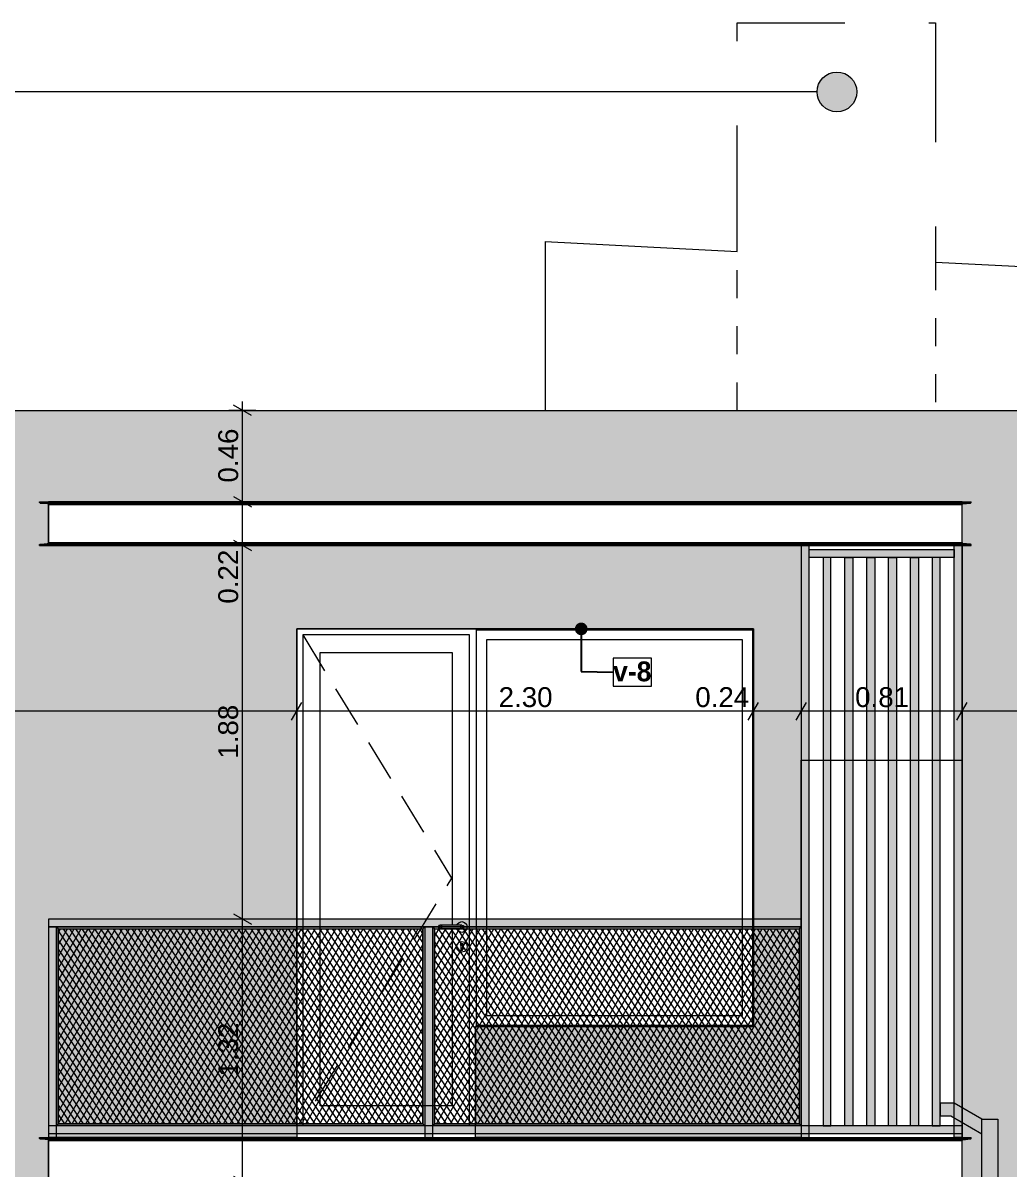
# Model space of a CAD drawing. Header units: millimetres. Extents: x 475206255 to 476720147, y 4620882299 to 4621447368.
# Drawn here: x 475431312 to 475436279, y 4621093089 to 4621098857 of the extents above; entities that cross this region are included whole.
import ezdxf

# ---------------------------------------------------------------- set-up
doc = ezdxf.new("R2010")
doc.units = ezdxf.units.MM
doc.header["$MEASUREMENT"] = 0
doc.set_wipeout_variables(frame=1)
for name, pattern in [('Hidden Line', [317.5, 211.666667, -105.833333]), ('Long Dashed', [1058.333302, 634.99999, -423.333311]), ('Small Dashed', [282.222222, 141.111111, -141.111111])]:
    doc.linetypes.add(name, pattern=pattern)
for name, color, linetype, lineweight in [('0_Pen_No__250_Pen_No__255', 255, 'Continuous', 0), ('0_Pen_No__250_Pen_No__7', 7, 'Continuous', 0), ('0_Pen_No__7_Pen_No__7', 7, 'Continuous', 0), ('2D Drafting - General_Pen_No__7_Pen_No__7', 7, 'Continuous', 0), ('Dimensioning - General_Pen_No__142', 142, 'Continuous', 0), ('New_2D Drafting - General_Pen_No__1_Pen_No__253', 252, 'Continuous', 0), ('New_2D Drafting - General_Pen_No__1_Pen_No__4', 7, 'Continuous', 0), ('New_2D Drafting - General_Pen_No__30_Pen_No__9_Pen_No__9_Pen_No__255', 255, 'Continuous', 0), ('New_2D Drafting - General_Pen_No__30_Pen_No__9_Pen_No__9_Pen_No__7', 7, 'Continuous', 0), ('New_2D Drafting - General_Pen_No__4', 7, 'Continuous', 0), ('New_2D Drafting - General_Pen_No__7', 7, 'Continuous', 0), ('New_Annotation - Label_Pen_No__1', 1, 'Continuous', 0), ('New_Structural - Bearing_Pen_No__250', 7, 'Continuous', 0), ('Structural - Bearing_Pen_No__250', 7, 'Continuous', 0), ('zoma_Pen_No__5_Pen_No__142', 142, 'Continuous', 0)]:
    doc.layers.add(name, color=color, linetype=linetype, lineweight=lineweight)
doc.layers.add('Dimensioning - General', color=7, linetype='Continuous')
doc.layers.add('zoma_Pen_No__5', color=7, linetype='Continuous')
doc.layers.add('New_2D Drafting - General_Pen_No__30_Pen_No__9_Pen_No__9_Pen_No__254', color=7, linetype='Continuous', lineweight=0, true_color=0xcccccc)
doc.styles.add('GENERATED_STYLE_2', font='arial.ttf')
doc.styles.add('GENERATED_STYLE_5', font='')
doc.styles.get('GENERATED_STYLE_5').set_extended_font_data('Avaza', bold=True)
doc.dimstyles.new('GENERATED_STYLE__1', dxfattribs={"dimtxt": 100, "dimasz": 68.640772, "dimexe": 0.18, "dimexo": 0.0625, "dimgap": 0, "dimtad": 1, "dimlfac": 0.001, "dimzin": 0, "dimdsep": 46, "dimtxsty": 'GENERATED_STYLE_2', "dimblk": 'ARROWHEAD_2', "dimblk1": 'ARROWHEAD_2', "dimblk2": 'ARROWHEAD_2', "dimcen": 0.09, "dimse1": 1, "dimse2": 1, "dimclrd": 142, "dimclre": 142, "dimclrt": 142, "dimadec": 0, "dimazin": 0, "dimtfac": 1, "dimtdec": 4, "dimtmove": 0, "dimatfit": 3, "dimfxl": 1, "dimtolj": 1, "dimtzin": 0, "dimarcsym": 0})
doc.dimstyles.new('GENERATED_STYLE__18', dxfattribs={"dimtxt": 100, "dimasz": 68.640772, "dimexe": 0.18, "dimexo": 0.0625, "dimgap": 0, "dimtad": 1, "dimtih": 1, "dimtoh": 1, "dimlfac": 0.001, "dimzin": 0, "dimdsep": 46, "dimtxsty": 'GENERATED_STYLE_2', "dimblk": 'ARROWHEAD_2', "dimblk1": 'ARROWHEAD_2', "dimblk2": 'ARROWHEAD_2', "dimcen": 0.09, "dimse1": 1, "dimse2": 1, "dimclrd": 142, "dimclre": 142, "dimclrt": 142, "dimadec": 0, "dimazin": 0, "dimtfac": 1, "dimtdec": 4, "dimtmove": 0, "dimatfit": 3, "dimfxl": 1, "dimtolj": 1, "dimtzin": 0, "dimarcsym": 0})
doc.dimstyles.new('GENERATED_STYLE__33', dxfattribs={"dimtxt": 0.18, "dimasz": 127.68, "dimexe": 0.18, "dimexo": 0.0625, "dimgap": 0, "dimtad": 0, "dimtih": 1, "dimtoh": 1, "dimdec": 4, "dimzin": 0, "dimdsep": 46, "dimcen": 0.09, "dimadec": 0, "dimazin": 0, "dimtfac": 1, "dimtdec": 4, "dimtmove": 0, "dimatfit": 3, "dimldrblk": 'ARROWHEAD_11', "dimfxl": 1, "dimtolj": 1, "dimtzin": 0, "dimarcsym": 0})
pattern_1 = [(60, (475826095.757, 4621095193.19), (-25.980762, 15), []), (124.306619, (475826095.757, 4621095193.19), (23.8156986, 11.25), [])]

# ---------------------------------------------------------------- blocks, each defined once
blk = doc.blocks.new('ARROWHEAD_11')
at = {"color": 0, "linetype": 'Continuous', "lineweight": 0}
blk.add_line((0, 0), (-1, 0), dxfattribs=at)
at = {"color": 0, "linetype": 'Continuous', "lineweight": 0, "const_width": 0.25, "flags": 128}
blk.add_lwpolyline([(-0.125, 0, 1), (0.125, 0, 1)], format="xyb", close=True, dxfattribs=at)
blk = doc.blocks.new('Line_23', base_point=(475435411.7, 4621098509.3))
at = {"layer": 'zoma_Pen_No__5_Pen_No__142', "linetype": 'Continuous', "lineweight": 0}
blk.add_hatch(color=142, dxfattribs=at).paths.add_polyline_path([(475435311.7, 4621098509.3), (475435319.3, 4621098471), (475435341, 4621098438.6), (475435373.4, 4621098416.9), (475435411.7, 4621098409.3), (475435450, 4621098416.9), (475435482.4, 4621098438.6), (475435504.1, 4621098471), (475435511.7, 4621098509.3), (475435504.1, 4621098547.6), (475435482.4, 4621098580), (475435450, 4621098601.7), (475435411.7, 4621098609.3), (475435373.4, 4621098601.7), (475435341, 4621098580), (475435319.3, 4621098547.6)])
at = {"layer": 'zoma_Pen_No__5_Pen_No__142', "color": 142, "linetype": 'Continuous', "lineweight": 0}
blk.add_line((475435311.7, 4621098509.3), (475412667, 4621098509.3), dxfattribs=at)
blk.add_circle((475435411.7, 4621098509.3), 100, dxfattribs=at)
blk = doc.blocks.new('*D2082', base_point=(475826095.8, 4621095193.2))
at = {"layer": 'Dimensioning - General_Pen_No__142', "color": 142, "linetype": 'Continuous', "lineweight": 0, "transparency": 16777216}
for p, q in [((475436015.6, 4621095347.2), (475436067.7, 4621095437.5)), ((475436041.7, 4621095460.1), (475436041.7, 4621095324.6)), ((475439685.7, 4621095347.2), (475439737.9, 4621095437.5)), ((475439711.8, 4621095460.1), (475439711.8, 4621095324.6)), ((475439711.8, 4621095392.4), (475436041.7, 4621095392.4)), ((475439756, 4621095392.4), (475439711.8, 4621095392.4))]:
    blk.add_line(p, q, dxfattribs=at)
at = {"layer": 'Dimensioning - General_Pen_No__142', "color": 142, "lineweight": 0, "transparency": 16777216, "insert": (475437743.3, 4621095412.4), "char_height": 100, "attachment_point": 7, "style": 'GENERATED_STYLE_2'}
blk.add_mtext('\\A1;{\\pql;\\fArial|b0|i0|c204|p0;\\W1.000000;3.67}', dxfattribs=at)
blk = doc.blocks.new('ARROWHEAD_2')
at = {"color": 0, "linetype": 'Continuous', "lineweight": 0}
for p, q in [((0, 0), (-1, 0)), ((-0.378, -0.655), (0.378, 0.655))]:
    blk.add_line(p, q, dxfattribs=at)
blk = doc.blocks.new('*D2083', base_point=(475826095.8, 4621095193.2))
at = {"layer": 'Dimensioning - General_Pen_No__142', "color": 142, "linetype": 'Continuous', "lineweight": 0, "transparency": 16777216}
for p, q in [((475435205.6, 4621095347.2), (475435257.7, 4621095437.5)), ((475435231.7, 4621095460.1), (475435231.7, 4621095324.6)), ((475436015.6, 4621095347.2), (475436067.7, 4621095437.5)), ((475436041.7, 4621095460.1), (475436041.7, 4621095324.6)), ((475436041.7, 4621095392.4), (475435231.7, 4621095392.4))]:
    blk.add_line(p, q, dxfattribs=at)
at = {"layer": 'Dimensioning - General_Pen_No__142', "color": 142, "lineweight": 0, "transparency": 16777216, "insert": (475435503.2, 4621095412.4), "char_height": 100, "attachment_point": 7, "style": 'GENERATED_STYLE_2'}
blk.add_mtext('\\A1;{\\pql;\\fArial|b0|i0|c204|p0;\\W1.000000;0.81}', dxfattribs=at)
blk = doc.blocks.new('*D2084', base_point=(475826095.8, 4621095193.2))
at = {"layer": 'Dimensioning - General_Pen_No__142', "color": 142, "linetype": 'Continuous', "lineweight": 0, "transparency": 16777216}
for p, q in [((475434965.1, 4621095347.2), (475435017.3, 4621095437.5)), ((475434991.2, 4621095460.1), (475434991.2, 4621095324.6)), ((475435205.6, 4621095347.2), (475435257.7, 4621095437.5)), ((475435231.7, 4621095460.1), (475435231.7, 4621095324.6)), ((475435231.7, 4621095392.4), (475434991.2, 4621095392.4))]:
    blk.add_line(p, q, dxfattribs=at)
blk = doc.blocks.new('*D2085', base_point=(475826095.8, 4621095193.2))
at = {"layer": 'Dimensioning - General_Pen_No__142', "color": 142, "linetype": 'Continuous', "lineweight": 0, "transparency": 16777216}
for p, q in [((475432665.1, 4621095347.2), (475432717.3, 4621095437.5)), ((475432691.2, 4621095460.1), (475432691.2, 4621095324.6)), ((475434965.1, 4621095347.2), (475435017.3, 4621095437.5)), ((475434991.2, 4621095460.1), (475434991.2, 4621095324.6)), ((475434991.2, 4621095392.4), (475432691.2, 4621095392.4))]:
    blk.add_line(p, q, dxfattribs=at)
at = {"layer": 'Dimensioning - General_Pen_No__142', "color": 142, "lineweight": 0, "transparency": 16777216, "char_height": 100, "attachment_point": 7, "style": 'GENERATED_STYLE_2'}
for s, insert in [('\\A1;{\\pql;\\fArial|b0|i0|c204|p0;\\W1.000000;2.30}', (475433707.7, 4621095412.4)), ('\\A1;{\\pql;\\fArial|b0|i0|c204|p0;\\W1.000000;0.24}', (475434698.2, 4621095412.4))]:
    blk.add_mtext(s, dxfattribs=dict(at, insert=insert))
blk = doc.blocks.new('*D2086', base_point=(475826095.8, 4621095193.2))
at = {"layer": 'Dimensioning - General_Pen_No__142', "color": 142, "linetype": 'Continuous', "lineweight": 0, "transparency": 16777216}
for p, q in [((475429216.1, 4621095347.2), (475429268.2, 4621095437.5)), ((475429242.1, 4621095460.1), (475429242.1, 4621095324.6)), ((475432665.1, 4621095347.2), (475432717.3, 4621095437.5)), ((475432691.2, 4621095460.1), (475432691.2, 4621095324.6)), ((475432691.2, 4621095392.4), (475429242.1, 4621095392.4))]:
    blk.add_line(p, q, dxfattribs=at)
at = {"layer": 'Dimensioning - General_Pen_No__142', "color": 142, "lineweight": 0, "transparency": 16777216, "insert": (475430833.2, 4621095412.4), "char_height": 100, "attachment_point": 7, "style": 'GENERATED_STYLE_2'}
blk.add_mtext('\\A1;{\\pql;\\fArial|b0|i0|c204|p0;\\W1.000000;3.45}', dxfattribs=at)
blk = doc.blocks.new('*D2090', base_point=(475826095.8, 4621095193.2))
at = {"layer": 'Dimensioning - General_Pen_No__142', "color": 142, "linetype": 'Continuous', "lineweight": 0, "transparency": 16777216}
for p, q in [((475434415.7, 4621084878.1), (475434467.9, 4621084968.4)), ((475434441.8, 4621084991), (475434441.8, 4621084855.5)), ((475439685.7, 4621084878.1), (475439737.9, 4621084968.4)), ((475439711.8, 4621084991), (475439711.8, 4621084855.5)), ((475439711.8, 4621084923.2), (475434441.8, 4621084923.2)), ((475439756, 4621084923.2), (475439711.8, 4621084923.2))]:
    blk.add_line(p, q, dxfattribs=at)
at = {"layer": 'Dimensioning - General_Pen_No__142', "color": 142, "lineweight": 0, "transparency": 16777216, "insert": (475436943.4, 4621084943.2), "char_height": 100, "attachment_point": 7, "style": 'GENERATED_STYLE_2'}
blk.add_mtext('\\A1;{\\pql;\\fArial|b0|i0|c204|p0;\\W1.000000;5.27}', dxfattribs=at)
blk = doc.blocks.new('*D2094', base_point=(475826095.8, 4621095193.2))
at = {"layer": 'Dimensioning - General_Pen_No__142', "color": 142, "linetype": 'Continuous', "lineweight": 0, "transparency": 16777216}
for p, q in [((475429216.1, 4621084878.1), (475429268.2, 4621084968.4)), ((475429242.1, 4621084991), (475429242.1, 4621084855.5)), ((475432815.7, 4621084878.1), (475432867.9, 4621084968.4)), ((475432841.8, 4621084991), (475432841.8, 4621084855.5)), ((475432841.8, 4621084923.2), (475429242.1, 4621084923.2))]:
    blk.add_line(p, q, dxfattribs=at)
at = {"layer": 'Dimensioning - General_Pen_No__142', "color": 142, "lineweight": 0, "transparency": 16777216, "insert": (475430908.5, 4621084943.2), "char_height": 100, "attachment_point": 7, "style": 'GENERATED_STYLE_2'}
blk.add_mtext('\\A1;{\\pql;\\fArial|b0|i0|c204|p0;\\W1.000000;3.60}', dxfattribs=at)
blk = doc.blocks.new('*D2108', base_point=(475826095.8, 4621095193.2))
at = {"layer": 'Dimensioning - General_Pen_No__142', "color": 142, "linetype": 'Continuous', "lineweight": 0, "transparency": 16777216}
for p, q in [((475432485.3, 4621094347.1), (475432349.8, 4621094347.1)), ((475432372.4, 4621094373.1), (475432462.7, 4621094321)), ((475432417.5, 4621093027), (475432417.5, 4621094347.1)), ((475432485.3, 4621093027), (475432349.8, 4621093027)), ((475432372.4, 4621093053.1), (475432462.7, 4621093001))]:
    blk.add_line(p, q, dxfattribs=at)
at = {"layer": 'Dimensioning - General_Pen_No__142', "color": 142, "lineweight": 0, "transparency": 16777216, "insert": (475432397.5, 4621093553.6), "char_height": 100, "attachment_point": 7, "rotation": 90, "style": 'GENERATED_STYLE_2'}
blk.add_mtext('\\A1;{\\pql;\\fArial|b0|i0|c204|p0;\\W1.000000;1.32}', dxfattribs=at)
blk = doc.blocks.new('*D2109', base_point=(475826095.8, 4621095193.2))
at = {"layer": 'Dimensioning - General_Pen_No__142', "color": 142, "linetype": 'Continuous', "lineweight": 0, "transparency": 16777216}
for p, q in [((475432372.4, 4621096253.1), (475432462.7, 4621096201)), ((475432485.3, 4621096227), (475432349.8, 4621096227)), ((475432417.5, 4621094347.1), (475432417.5, 4621096227)), ((475432485.3, 4621094347.1), (475432349.8, 4621094347.1)), ((475432372.4, 4621094373.1), (475432462.7, 4621094321))]:
    blk.add_line(p, q, dxfattribs=at)
at = {"layer": 'Dimensioning - General_Pen_No__142', "color": 142, "lineweight": 0, "transparency": 16777216, "char_height": 100, "attachment_point": 7, "rotation": 90, "style": 'GENERATED_STYLE_2'}
for s, insert in [('\\A1;{\\pql;\\fArial|b0|i0|c204|p0;\\W1.000000;0.22}', (475432397.5, 4621095934)), ('\\A1;{\\pql;\\fArial|b0|i0|c204|p0;\\W1.000000;1.88}', (475432397.5, 4621095153.6))]:
    blk.add_mtext(s, dxfattribs=dict(at, insert=insert))
blk = doc.blocks.new('*D2110', base_point=(475826095.8, 4621095193.2))
at = {"layer": 'Dimensioning - General_Pen_No__142', "color": 142, "linetype": 'Continuous', "lineweight": 0, "transparency": 16777216}
for p, q in [((475432485.3, 4621096447), (475432349.8, 4621096447)), ((475432372.4, 4621096473.1), (475432462.7, 4621096421)), ((475432417.5, 4621096227), (475432417.5, 4621096447)), ((475432372.4, 4621096253.1), (475432462.7, 4621096201)), ((475432485.3, 4621096227), (475432349.8, 4621096227))]:
    blk.add_line(p, q, dxfattribs=at)
blk = doc.blocks.new('*D2111', base_point=(475826095.8, 4621095193.2))
at = {"layer": 'Dimensioning - General_Pen_No__142', "color": 142, "linetype": 'Continuous', "lineweight": 0, "transparency": 16777216}
for p, q in [((475432417.5, 4621096906.6), (475432417.5, 4621096950.8)), ((475432485.3, 4621096906.6), (475432349.8, 4621096906.6)), ((475432462.7, 4621096880.6), (475432372.4, 4621096932.7)), ((475432417.5, 4621096447), (475432417.5, 4621096906.6)), ((475432485.3, 4621096447), (475432349.8, 4621096447)), ((475432372.4, 4621096473.1), (475432462.7, 4621096421))]:
    blk.add_line(p, q, dxfattribs=at)
at = {"layer": 'Dimensioning - General_Pen_No__142', "color": 142, "lineweight": 0, "transparency": 16777216, "insert": (475432397.5, 4621096543.4), "char_height": 100, "attachment_point": 7, "rotation": 90, "style": 'GENERATED_STYLE_2'}
blk.add_mtext('\\A1;{\\pql;\\fArial|b0|i0|c204|p0;\\W1.000000;0.46}', dxfattribs=at)
blk = doc.blocks.new('*D2120', base_point=(475826095.8, 4621095193.2))
at = {"layer": 'Dimensioning - General_Pen_No__142', "color": 142, "linetype": 'Continuous', "lineweight": 0, "transparency": 16777216}
for p, q in [((475424003.7, 4621094347.1), (475423868.2, 4621094347.1)), ((475423890.8, 4621094373.1), (475423981.1, 4621094321)), ((475423935.9, 4621093027), (475423935.9, 4621094347.1)), ((475424003.7, 4621093027), (475423868.2, 4621093027)), ((475423890.8, 4621093053.1), (475423981.1, 4621093001))]:
    blk.add_line(p, q, dxfattribs=at)
at = {"layer": 'Dimensioning - General_Pen_No__142', "color": 142, "lineweight": 0, "transparency": 16777216, "insert": (475423915.9, 4621093553.6), "char_height": 100, "attachment_point": 7, "rotation": 90, "style": 'GENERATED_STYLE_2'}
blk.add_mtext('\\A1;{\\pql;\\fArial|b0|i0|c204|p0;\\W1.000000;1.32}', dxfattribs=at)
blk = doc.blocks.new('*D2121', base_point=(475826095.8, 4621095193.2))
at = {"layer": 'Dimensioning - General_Pen_No__142', "color": 142, "linetype": 'Continuous', "lineweight": 0, "transparency": 16777216}
for p, q in [((475423890.8, 4621096033.1), (475423981.1, 4621095981)), ((475423935.9, 4621094347.1), (475423935.9, 4621096007.1)), ((475424003.7, 4621094347.1), (475423868.2, 4621094347.1)), ((475423890.8, 4621094373.1), (475423981.1, 4621094321))]:
    blk.add_line(p, q, dxfattribs=at)
at = {"layer": 'Dimensioning - General_Pen_No__142', "color": 142, "lineweight": 0, "transparency": 16777216, "char_height": 100, "attachment_point": 7, "rotation": 90, "style": 'GENERATED_STYLE_2'}
for s, insert in [('\\A1;{\\pql;\\fArial|b0|i0|c204|p0;\\W1.000000;0.22}', (475423915.9, 4621095714)), ('\\A1;{\\pql;\\fArial|b0|i0|c204|p0;\\W1.000000;1.66}', (475423915.9, 4621095043.6))]:
    blk.add_mtext(s, dxfattribs=dict(at, insert=insert))
blk = doc.blocks.new('*D2122', base_point=(475826095.8, 4621095193.2))
at = {"layer": 'Dimensioning - General_Pen_No__142', "color": 142, "linetype": 'Continuous', "lineweight": 0, "transparency": 16777216}
for p, q in [((475423890.8, 4621096253.1), (475423981.1, 4621096201)), ((475424003.7, 4621096227), (475423868.2, 4621096227)), ((475423935.9, 4621096007.1), (475423935.9, 4621096227)), ((475423890.8, 4621096033.1), (475423981.1, 4621095981)), ((475424003.7, 4621096007.1), (475423868.2, 4621096007.1)), ((475423935.9, 4621094347.1), (475423935.9, 4621096007.1))]:
    blk.add_line(p, q, dxfattribs=at)
blk = doc.blocks.new('*D2123', base_point=(475826095.8, 4621095193.2))
at = {"layer": 'Dimensioning - General_Pen_No__142', "color": 142, "linetype": 'Continuous', "lineweight": 0, "transparency": 16777216}
for p, q in [((475423935.9, 4621096447), (475423935.9, 4621096491.2)), ((475424003.7, 4621096447), (475423868.2, 4621096447)), ((475423981.1, 4621096421), (475423890.8, 4621096473.1)), ((475423935.9, 4621096227), (475423935.9, 4621096447)), ((475423890.8, 4621096253.1), (475423981.1, 4621096201)), ((475424003.7, 4621096227), (475423868.2, 4621096227))]:
    blk.add_line(p, q, dxfattribs=at)
at = {"layer": 'Dimensioning - General_Pen_No__142', "color": 142, "lineweight": 0, "transparency": 16777216, "insert": (475423915.9, 4621096473.2), "char_height": 100, "attachment_point": 7, "rotation": 90, "style": 'GENERATED_STYLE_2'}
blk.add_mtext('\\A1;{\\pql;\\fArial|b0|i0|c204|p0;\\W1.000000;0.22}', dxfattribs=at)

msp = doc.modelspace()

# ---------------------------------------------------------------- hatches: boundary and pattern name
at = {"layer": '0_Pen_No__250_Pen_No__255', "linetype": 'Continuous', "lineweight": 0, "true_color": 0x3f3f3f}
for points in [[(475436141.675, 4621093266.492), (475436141.675, 4621093339.995), (475436001.675, 4621093420.907), (475435931.675, 4621093420.907), (475435931.675, 4621093356.907), (475435985.232, 4621093356.907)], [(475436221.675, 4621083106.336), (475436141.675, 4621083094.884), (475436141.675, 4621093339.995), (475436221.675, 4621093339.995)]]:
    msp.add_hatch(color=250, dxfattribs=at).paths.add_polyline_path(points)
at = {"layer": 'New_2D Drafting - General_Pen_No__30_Pen_No__9_Pen_No__9_Pen_No__254', "linetype": 'Continuous', "lineweight": 0, "true_color": 0xcccccc}
h = msp.add_hatch(dxfattribs=at)
h.set_pattern_fill('BRICK___RUNNING_BOND', color=254, style=0, pattern_type=2)
h.set_pattern_definition([(0, (475432041.68, 4621091916.26), (0, 66.64), []), (90, (475432041.68, 4621091916.26), (-244.8, 0), [66.64, -66.64]), (90, (475432164.08, 4621091982.9), (-244.8, 0), [66.64, -66.64])])
h.paths.add_polyline_path([(475424371.373, 4621096906.641), (475439711.81, 4621096906.638), (475439711.82, 4621083607.048), (475424371.373, 4621083607.048)])
h.paths.add_polyline_path([(475429041.371, 4621086207.044), (475430641.371, 4621086207.044), (475430641.371, 4621084607.044), (475429041.371, 4621084607.044)], flags=0)
h.paths.add_polyline_path([(475428342.137, 4621092607.044), (475428342.137, 4621091007.044), (475429242.137, 4621091007.044), (475429242.137, 4621092607.044)], flags=0)
h.paths.add_polyline_path([(475428342.137, 4621094207.044), (475428342.137, 4621095807.045), (475429242.137, 4621095807.045), (475429242.137, 4621094207.044)], flags=0)
h.paths.add_polyline_path([(475428342.137, 4621089407.044), (475428342.137, 4621087807.044), (475429242.137, 4621087807.044), (475429242.137, 4621089407.044)], flags=0)
h.paths.add_polyline_path([(475435231.675, 4621093027.05), (475435231.675, 4621090047.084), (475433591.204, 4621090047.084), (475433591.204, 4621090607.044), (475434991.204, 4621090607.044), (475434991.204, 4621092607.044), (475432691.204, 4621092607.044), (475432691.204, 4621090047.084), (475431441.676, 4621090047.084), (475431441.676, 4621089827.05), (475435231.675, 4621089827.05), (475435231.675, 4621086847.05), (475433591.204, 4621086847.05), (475433591.204, 4621087407.044), (475434991.204, 4621087407.044), (475434991.204, 4621089407.044), (475433591.204, 4621089407.044), (475432691.204, 4621089407.044), (475432691.204, 4621086847.05), (475431441.676, 4621086847.05), (475431441.676, 4621086627.05), (475436041.675, 4621086627.05), (475436041.675, 4621086847.05), (475436041.675, 4621089827.05), (475436041.675, 4621090047.084), (475436041.675, 4621096447.05), (475435231.675, 4621096447.05), (475431441.676, 4621096447.05), (475431441.676, 4621096227.05), (475435231.675, 4621096227.05), (475435231.675, 4621093247.084), (475433591.204, 4621093247.084), (475433591.204, 4621093807.044), (475434991.204, 4621093807.044), (475434991.204, 4621095807.044), (475432691.204, 4621095807.044), (475432691.204, 4621093807.044), (475432691.204, 4621093247.084), (475431441.676, 4621093247.084), (475431441.676, 4621093027.05)], flags=0)
h.paths.add_polyline_path([(475434441.816, 4621084607.045), (475434441.816, 4621086207.044), (475432841.816, 4621086207.044), (475432841.816, 4621084607.045)], flags=0)
at = {"layer": 'New_2D Drafting - General_Pen_No__30_Pen_No__9_Pen_No__9_Pen_No__255', "linetype": 'Continuous', "lineweight": 0}
for points in [[(475435271.675, 4621096227.05), (475435231.675, 4621096227.05), (475435231.675, 4621093247.05), (475435271.675, 4621093247.05)], [(475436001.675, 4621096207.05), (475436001.675, 4621096166.963), (475435271.675, 4621096166.963), (475435271.675, 4621096207.05)], [(475436001.675, 4621096227.05), (475436041.675, 4621096227.05), (475436041.675, 4621093247.05), (475436001.675, 4621093247.05)], [(475435381.675, 4621096166.963), (475435341.675, 4621096166.963), (475435341.675, 4621093307.05), (475435381.675, 4621093307.05)], [(475435451.675, 4621096166.963), (475435491.675, 4621096166.963), (475435491.675, 4621093307.05), (475435451.675, 4621093307.05)], [(475435561.675, 4621096166.963), (475435601.675, 4621096166.963), (475435601.675, 4621093307.05), (475435561.675, 4621093307.05)], [(475435671.675, 4621096166.963), (475435711.675, 4621096166.963), (475435711.675, 4621093307.05), (475435671.675, 4621093307.05)], [(475435781.675, 4621096166.963), (475435821.675, 4621096166.963), (475435821.675, 4621093307.05), (475435781.675, 4621093307.05)], [(475435931.675, 4621096166.963), (475435891.675, 4621096166.963), (475435891.675, 4621093307.05), (475435931.675, 4621093307.05)], [(475431441.675, 4621094347.077), (475431441.675, 4621094307.077), (475435231.675, 4621094307.077), (475435231.675, 4621094347.077)], [(475431441.675, 4621093247.083), (475431481.675, 4621093247.083), (475431481.675, 4621094307.077), (475431441.675, 4621094307.077)], [(475431481.675, 4621093307.05), (475431491.675, 4621093317.05), (475431491.675, 4621094297.077), (475431481.675, 4621094307.077)], [(475433326.675, 4621094297.077), (475433336.675, 4621094307.077), (475431481.675, 4621094307.077), (475431491.675, 4621094297.077)], [(475433336.675, 4621093307.05), (475433326.675, 4621093317.05), (475433326.675, 4621094297.077), (475433336.675, 4621094307.077)], [(475433336.675, 4621093247.05), (475433376.675, 4621093247.05), (475433376.675, 4621094307.077), (475433336.675, 4621094307.077)], [(475435221.675, 4621094297.077), (475435231.675, 4621094307.077), (475433376.675, 4621094307.077), (475433386.675, 4621094297.077)], [(475433376.675, 4621093307.05), (475433386.675, 4621093317.05), (475433386.675, 4621094297.077), (475433376.675, 4621094307.077)], [(475435231.675, 4621094307.077), (475435221.675, 4621094297.077), (475435221.675, 4621093317.05), (475435231.675, 4621093307.05)], [(475431441.675, 4621093307.076), (475431441.675, 4621093267.076), (475436041.675, 4621093267.076), (475436041.675, 4621093307.076)], [(475433326.675, 4621093317.05), (475433336.675, 4621093307.05), (475431481.675, 4621093307.05), (475431491.675, 4621093317.05)], [(475435221.675, 4621093317.05), (475435231.675, 4621093307.05), (475433376.675, 4621093307.05), (475433386.675, 4621093317.05)]]:
    msp.add_hatch(color=255, dxfattribs=at).paths.add_polyline_path(points)
at = {"layer": 'New_2D Drafting - General_Pen_No__7', "linetype": 'Continuous', "lineweight": 0}
h = msp.add_hatch(dxfattribs=at)
h.set_pattern_fill('BATT_INSULATION', style=0, pattern_type=2)
h.set_pattern_definition(pattern_1)
h.paths.add_polyline_path([(475431491.675, 4621094297.077), (475433326.675, 4621094297.077), (475433326.675, 4621093317.05), (475431491.675, 4621093317.05)])
h = msp.add_hatch(dxfattribs=at)
h.set_pattern_fill('BATT_INSULATION', style=0, pattern_type=2)
h.set_pattern_definition(pattern_1)
h.paths.add_polyline_path([(475433386.675, 4621094297.077), (475435221.675, 4621094297.077), (475435221.675, 4621093317.05), (475433386.675, 4621093317.05)])

# ---------------------------------------------------------------- linework, layer by layer
at = {"layer": '0_Pen_No__250_Pen_No__7', "color": 7, "linetype": 'Continuous', "lineweight": 0, "flags": 128}
for points in [[(475436141.675, 4621093266.492), (475436141.675, 4621093339.995), (475436001.675, 4621093420.907), (475435931.675, 4621093420.907), (475435931.675, 4621093356.907), (475435985.232, 4621093356.907)], [(475436221.675, 4621083106.336), (475436141.675, 4621083094.884), (475436141.675, 4621093339.995), (475436221.675, 4621093339.995)]]:
    msp.add_lwpolyline(points, close=True, dxfattribs=at)
at = {"layer": '0_Pen_No__7_Pen_No__7', "color": 7, "linetype": 'Continuous', "lineweight": 0}
for p, q in [((475433941.726, 4621097756.53), (475433941.726, 4621096906.638)), ((475433941.726, 4621097756.53), (475434908.54, 4621097705.611)), ((475435908.54, 4621097652.943), (475436541.669, 4621097619.598))]:
    msp.add_line(p, q, dxfattribs=at)
at = {"layer": '2D Drafting - General_Pen_No__7_Pen_No__7', "color": 7, "linetype": 'Hidden Line', "lineweight": 0, "flags": 128}
msp.add_lwpolyline([(475432721.204, 4621095777.044), (475433471.208, 4621094552.924), (475432721.989, 4621093328.33)], dxfattribs=at)
at = {"layer": 'New_2D Drafting - General_Pen_No__1_Pen_No__253', "color": 252, "linetype": 'Long Dashed', "lineweight": 0, "flags": 128}
msp.add_lwpolyline([(475434908.54, 4621097705.611), (475434908.54, 4621098856.526), (475435908.54, 4621098856.526), (475435908.54, 4621097652.943)], dxfattribs=at)
at = {"layer": 'New_2D Drafting - General_Pen_No__1_Pen_No__4', "color": 7, "linetype": 'Small Dashed', "lineweight": 0, "flags": 128}
for points in [[(475434908.54, 4621096906.638), (475434908.54, 4621097705.611)], [(475435908.54, 4621097652.943), (475435908.54, 4621096906.638)]]:
    msp.add_lwpolyline(points, dxfattribs=at)
at = {"layer": 'New_2D Drafting - General_Pen_No__30_Pen_No__9_Pen_No__9_Pen_No__7', "color": 7, "linetype": 'Continuous', "lineweight": 0, "flags": 128}
for points in [[(475424371.373, 4621096906.641), (475439711.81, 4621096906.638), (475439711.82, 4621083607.048), (475424371.373, 4621083607.048)], [(475435271.675, 4621096227.05), (475435231.675, 4621096227.05), (475435231.675, 4621093247.05), (475435271.675, 4621093247.05)], [(475436001.675, 4621096207.05), (475436001.675, 4621096166.963), (475435271.675, 4621096166.963), (475435271.675, 4621096207.05)], [(475436001.675, 4621096227.05), (475436041.675, 4621096227.05), (475436041.675, 4621093247.05), (475436001.675, 4621093247.05)], [(475435381.675, 4621096166.963), (475435341.675, 4621096166.963), (475435341.675, 4621093307.05), (475435381.675, 4621093307.05)], [(475435451.675, 4621096166.963), (475435491.675, 4621096166.963), (475435491.675, 4621093307.05), (475435451.675, 4621093307.05)], [(475435561.675, 4621096166.963), (475435601.675, 4621096166.963), (475435601.675, 4621093307.05), (475435561.675, 4621093307.05)], [(475435671.675, 4621096166.963), (475435711.675, 4621096166.963), (475435711.675, 4621093307.05), (475435671.675, 4621093307.05)], [(475435781.675, 4621096166.963), (475435821.675, 4621096166.963), (475435821.675, 4621093307.05), (475435781.675, 4621093307.05)], [(475435931.675, 4621096166.963), (475435891.675, 4621096166.963), (475435891.675, 4621093307.05), (475435931.675, 4621093307.05)], [(475436041.675, 4621093307.076), (475435231.675, 4621093307.076), (475435231.675, 4621095147.203), (475436041.675, 4621095147.203)], [(475431441.675, 4621094347.077), (475431441.675, 4621094307.077), (475435231.675, 4621094307.077), (475435231.675, 4621094347.077)], [(475431441.675, 4621093247.083), (475431481.675, 4621093247.083), (475431481.675, 4621094307.077), (475431441.675, 4621094307.077)], [(475431481.675, 4621093307.05), (475431491.675, 4621093317.05), (475431491.675, 4621094297.077), (475431481.675, 4621094307.077)], [(475433326.675, 4621094297.077), (475433336.675, 4621094307.077), (475431481.675, 4621094307.077), (475431491.675, 4621094297.077)], [(475433336.675, 4621093307.05), (475433326.675, 4621093317.05), (475433326.675, 4621094297.077), (475433336.675, 4621094307.077)], [(475433336.675, 4621093247.05), (475433376.675, 4621093247.05), (475433376.675, 4621094307.077), (475433336.675, 4621094307.077)], [(475435221.675, 4621094297.077), (475435231.675, 4621094307.077), (475433376.675, 4621094307.077), (475433386.675, 4621094297.077)], [(475433376.675, 4621093307.05), (475433386.675, 4621093317.05), (475433386.675, 4621094297.077), (475433376.675, 4621094307.077)], [(475435231.675, 4621094307.077), (475435221.675, 4621094297.077), (475435221.675, 4621093317.05), (475435231.675, 4621093307.05)], [(475431441.675, 4621093307.076), (475431441.675, 4621093267.076), (475436041.675, 4621093267.076), (475436041.675, 4621093307.076)], [(475433326.675, 4621093317.05), (475433336.675, 4621093307.05), (475431481.675, 4621093307.05), (475431491.675, 4621093317.05)], [(475435221.675, 4621093317.05), (475435231.675, 4621093307.05), (475433376.675, 4621093307.05), (475433386.675, 4621093317.05)]]:
    msp.add_lwpolyline(points, close=True, dxfattribs=at)
msp.add_lwpolyline([(475436041.675, 4621090047.084), (475436041.675, 4621096447.05), (475435231.675, 4621096447.05), (475431441.676, 4621096447.05), (475431441.676, 4621096227.05), (475435231.675, 4621096227.05), (475435231.675, 4621093247.084), (475433591.204, 4621093247.084), (475433591.204, 4621093807.044), (475434991.204, 4621093807.044), (475434991.204, 4621095807.044), (475432691.204, 4621095807.044), (475432691.204, 4621093807.044), (475432691.204, 4621093247.084), (475431441.676, 4621093247.084), (475431441.676, 4621093027.05)], dxfattribs=at)
at = {"layer": 'New_2D Drafting - General_Pen_No__4', "color": 7, "linetype": 'Continuous', "lineweight": 0, "flags": 128}
for points in [[(475431491.675, 4621094297.077), (475433326.675, 4621094297.077), (475433326.675, 4621093317.05), (475431491.675, 4621093317.05)], [(475433386.675, 4621094297.077), (475435221.675, 4621094297.077), (475435221.675, 4621093317.05), (475433386.675, 4621093317.05)]]:
    msp.add_lwpolyline(points, close=True, dxfattribs=at)
at = {"layer": 'New_Structural - Bearing_Pen_No__250', "color": 7, "linetype": 'Continuous', "lineweight": 0}
for p, q in [((475432691.204, 4621093307.044), (475432691.204, 4621095807.044)), ((475432691.204, 4621095807.044), (475433591.204, 4621095807.044)), ((475433591.204, 4621095807.044), (475434991.204, 4621095807.044)), ((475433596.204, 4621095752.044), (475433596.204, 4621095802.044)), ((475433596.204, 4621095802.044), (475434986.204, 4621095802.044)), ((475434986.204, 4621095802.044), (475434986.204, 4621095752.044)), ((475434991.204, 4621095807.044), (475434991.204, 4621093807.044)), ((475432721.204, 4621095777.044), (475432721.204, 4621093307.044)), ((475433561.204, 4621095777.044), (475432721.204, 4621095777.044)), ((475433561.204, 4621093307.044), (475433561.204, 4621095777.044)), ((475433596.204, 4621093862.044), (475433596.204, 4621095752.044)), ((475433646.204, 4621095752.044), (475433646.204, 4621093862.044)), ((475434936.204, 4621095752.044), (475433646.204, 4621095752.044)), ((475434936.204, 4621093862.044), (475434936.204, 4621095752.044)), ((475434986.204, 4621095752.044), (475434986.204, 4621093862.044)), ((475432809.204, 4621093407.044), (475432809.204, 4621095689.044)), ((475432809.204, 4621095689.044), (475433473.204, 4621095689.044)), ((475433473.204, 4621095689.044), (475433473.204, 4621094317.044)), ((475433406.133, 4621094314.115), (475433403.204, 4621094307.044)), ((475433403.204, 4621094307.044), (475433406.133, 4621094299.973)), ((475433407.685, 4621094314.115), (475433404.926, 4621094307.044)), ((475433404.926, 4621094307.044), (475433407.685, 4621094299.973)), ((475433413.204, 4621094317.044), (475433406.133, 4621094314.115)), ((475433406.133, 4621094299.973), (475433413.204, 4621094297.044)), ((475433412.499, 4621094314.115), (475433410.388, 4621094307.044)), ((475433410.388, 4621094307.044), (475433412.499, 4621094299.973)), ((475433414.346, 4621094317.044), (475433413.204, 4621094317.044)), ((475433414.346, 4621094297.044), (475433413.204, 4621094297.044)), ((475433417.597, 4621094317.044), (475433414.346, 4621094317.044)), ((475433417.597, 4621094297.044), (475433414.346, 4621094297.044)), ((475433422.464, 4621094317.044), (475433417.597, 4621094317.044)), ((475433422.464, 4621094297.044), (475433417.597, 4621094297.044)), ((475433419.705, 4621094314.115), (475433418.562, 4621094307.044)), ((475433418.562, 4621094307.044), (475433419.705, 4621094299.973)), ((475433428.204, 4621094317.044), (475433422.464, 4621094317.044)), ((475433428.204, 4621094297.044), (475433422.464, 4621094297.044)), ((475433508.204, 4621094317.044), (475433428.204, 4621094317.044)), ((475433508.204, 4621094297.044), (475433428.204, 4621094297.044)), ((475433473.204, 4621094297.044), (475433473.204, 4621093407.044)), ((475433498.883, 4621094317.044), (475433499.821, 4621094320.544)), ((475433499.821, 4621094293.544), (475433498.883, 4621094297.044)), ((475433499.821, 4621094320.544), (475433509.704, 4621094330.427)), ((475433509.704, 4621094283.662), (475433499.821, 4621094293.544)), ((475433513.944, 4621094317.044), (475433508.204, 4621094317.044)), ((475433513.944, 4621094297.044), (475433508.204, 4621094297.044)), ((475433509.704, 4621094330.427), (475433523.204, 4621094334.044)), ((475433523.204, 4621094280.044), (475433509.704, 4621094283.662)), ((475433518.81, 4621094317.044), (475433513.944, 4621094317.044)), ((475433518.81, 4621094297.044), (475433513.944, 4621094297.044)), ((475433516.703, 4621094314.115), (475433517.846, 4621094307.044)), ((475433517.846, 4621094307.044), (475433516.703, 4621094299.973)), ((475433522.062, 4621094317.044), (475433518.81, 4621094317.044)), ((475433522.062, 4621094297.044), (475433518.81, 4621094297.044)), ((475433523.204, 4621094317.044), (475433522.062, 4621094317.044)), ((475433523.204, 4621094297.044), (475433522.062, 4621094297.044)), ((475433523.204, 4621094334.044), (475433536.704, 4621094330.427)), ((475433523.204, 4621094317.044), (475433530.275, 4621094314.115)), ((475433530.275, 4621094299.973), (475433523.204, 4621094297.044)), ((475433536.704, 4621094283.662), (475433523.204, 4621094280.044)), ((475433523.908, 4621094314.115), (475433526.02, 4621094307.044)), ((475433526.02, 4621094307.044), (475433523.908, 4621094299.973)), ((475433528.723, 4621094314.115), (475433531.482, 4621094307.044)), ((475433531.482, 4621094307.044), (475433528.723, 4621094299.973)), ((475433530.275, 4621094314.115), (475433533.204, 4621094307.044)), ((475433533.204, 4621094307.044), (475433530.275, 4621094299.973)), ((475433536.704, 4621094330.427), (475433546.586, 4621094320.544)), ((475433546.586, 4621094293.544), (475433536.704, 4621094283.662)), ((475433546.586, 4621094320.544), (475433550.204, 4621094307.044)), ((475433550.204, 4621094307.044), (475433546.586, 4621094293.544)), ((475433499.821, 4621094220.544), (475433509.704, 4621094230.427)), ((475433509.704, 4621094230.427), (475433523.204, 4621094234.044)), ((475433523.204, 4621094234.044), (475433536.704, 4621094230.427)), ((475433536.704, 4621094230.427), (475433546.586, 4621094220.544)), ((475433496.204, 4621094207.044), (475433499.821, 4621094220.544)), ((475433499.821, 4621094193.544), (475433496.204, 4621094207.044)), ((475433509.704, 4621094183.662), (475433499.821, 4621094193.544)), ((475433523.204, 4621094180.044), (475433509.704, 4621094183.662)), ((475433516.484, 4621094218.684), (475433515.736, 4621094216.737)), ((475433515.736, 4621094216.737), (475433518.204, 4621094211.444)), ((475433516.484, 4621094218.684), (475433517.829, 4621094222.188)), ((475433523.204, 4621094224.47), (475433517.829, 4621094222.188)), ((475433518.204, 4621094211.444), (475433518.204, 4621094209.931)), ((475433518.204, 4621094209.931), (475433518.204, 4621094207.044)), ((475433518.204, 4621094207.044), (475433518.204, 4621094204.158)), ((475433518.204, 4621094204.158), (475433518.204, 4621094198.384)), ((475433518.204, 4621094198.384), (475433518.204, 4621094194.544)), ((475433518.204, 4621094194.544), (475433519.668, 4621094191.009)), ((475433519.668, 4621094191.009), (475433523.204, 4621094189.544)), ((475433528.579, 4621094222.188), (475433523.204, 4621094224.47)), ((475433523.204, 4621094189.544), (475433526.739, 4621094191.009)), ((475433536.704, 4621094183.662), (475433523.204, 4621094180.044)), ((475433526.739, 4621094191.009), (475433528.204, 4621094194.544)), ((475433528.204, 4621094211.444), (475433530.672, 4621094216.737)), ((475433528.204, 4621094209.931), (475433528.204, 4621094211.444)), ((475433528.204, 4621094209.931), (475433528.204, 4621094207.044)), ((475433528.204, 4621094207.044), (475433528.204, 4621094204.158)), ((475433528.204, 4621094204.158), (475433528.204, 4621094198.384)), ((475433528.204, 4621094198.384), (475433528.204, 4621094194.544)), ((475433529.924, 4621094218.684), (475433528.579, 4621094222.188)), ((475433529.924, 4621094218.684), (475433530.672, 4621094216.737)), ((475433546.586, 4621094193.544), (475433536.704, 4621094183.662)), ((475433546.586, 4621094220.544), (475433550.204, 4621094207.044)), ((475433550.204, 4621094207.044), (475433546.586, 4621094193.544)), ((475433596.204, 4621093812.044), (475433596.204, 4621093862.044)), ((475433646.204, 4621093862.044), (475434936.204, 4621093862.044)), ((475434986.204, 4621093862.044), (475434986.204, 4621093812.044)), ((475433591.204, 4621093807.044), (475433591.204, 4621093307.044)), ((475434991.204, 4621093807.044), (475433591.204, 4621093807.044)), ((475434986.204, 4621093812.044), (475433596.204, 4621093812.044)), ((475433473.204, 4621093407.044), (475432809.204, 4621093407.044))]:
    msp.add_line(p, q, dxfattribs=at)
at = {"layer": 'Structural - Bearing_Pen_No__250', "color": 7, "linetype": 'Continuous', "lineweight": 0}
for p, q in [((475431395.35, 4621096444.555), (475431395.35, 4621096447.05)), ((475431395.35, 4621096447.05), (475436088.001, 4621096447.05)), ((475431395.75, 4621096443.024), (475431395.35, 4621096444.555)), ((475431395.35, 4621096444.555), (475436088.001, 4621096444.555)), ((475431396.888, 4621096441.727), (475431395.75, 4621096443.024)), ((475431398.591, 4621096440.859), (475431396.888, 4621096441.727)), ((475431399.813, 4621096440.6), (475431398.591, 4621096440.859)), ((475431437.214, 4621096436.61), (475431399.813, 4621096440.6)), ((475431399.813, 4621096440.6), (475436083.539, 4621096440.6)), ((475431438.436, 4621096436.35), (475431437.214, 4621096436.61)), ((475431437.214, 4621096436.61), (475436046.138, 4621096436.61)), ((475431440.139, 4621096435.483), (475431438.436, 4621096436.35)), ((475431441.277, 4621096434.186), (475431440.139, 4621096435.483)), ((475431441.676, 4621096432.655), (475431441.277, 4621096434.186)), ((475431441.676, 4621096241.464), (475431441.676, 4621096432.655)), ((475431441.676, 4621096432.655), (475436041.675, 4621096432.655)), ((475436041.675, 4621096432.655), (475436042.075, 4621096434.186)), ((475436041.675, 4621096241.464), (475436041.675, 4621096432.655)), ((475436042.075, 4621096434.186), (475436043.213, 4621096435.483)), ((475436043.213, 4621096435.483), (475436044.916, 4621096436.35)), ((475436044.916, 4621096436.35), (475436046.138, 4621096436.61)), ((475436046.138, 4621096436.61), (475436083.539, 4621096440.6)), ((475436083.539, 4621096440.6), (475436084.761, 4621096440.859)), ((475436084.761, 4621096440.859), (475436086.464, 4621096441.727)), ((475436086.464, 4621096441.727), (475436087.602, 4621096443.024)), ((475436087.602, 4621096443.024), (475436088.001, 4621096444.555)), ((475436088.001, 4621096444.555), (475436088.001, 4621096447.05)), ((475431395.35, 4621096229.545), (475431395.75, 4621096231.076)), ((475431395.35, 4621096227.05), (475431395.35, 4621096229.545)), ((475431395.35, 4621096229.545), (475436088.001, 4621096229.545)), ((475431395.35, 4621096227.05), (475436088.001, 4621096227.05)), ((475431395.75, 4621096231.076), (475431396.888, 4621096232.373)), ((475431396.888, 4621096232.373), (475431398.591, 4621096233.24)), ((475431398.591, 4621096233.24), (475431399.813, 4621096233.5)), ((475431399.813, 4621096233.5), (475431437.214, 4621096237.49)), ((475431399.813, 4621096233.5), (475436083.539, 4621096233.5)), ((475431437.214, 4621096237.49), (475431438.436, 4621096237.749)), ((475431437.214, 4621096237.49), (475436046.138, 4621096237.49)), ((475431438.436, 4621096237.749), (475431440.139, 4621096238.617)), ((475431440.139, 4621096238.617), (475431441.277, 4621096239.914)), ((475431441.277, 4621096239.914), (475431441.676, 4621096241.445)), ((475431441.676, 4621096241.445), (475436041.675, 4621096241.445)), ((475436042.075, 4621096239.914), (475436041.675, 4621096241.445)), ((475436043.213, 4621096238.617), (475436042.075, 4621096239.914)), ((475436044.916, 4621096237.749), (475436043.213, 4621096238.617)), ((475436046.138, 4621096237.49), (475436044.916, 4621096237.749)), ((475436083.539, 4621096233.5), (475436046.138, 4621096237.49)), ((475436084.761, 4621096233.24), (475436083.539, 4621096233.5)), ((475436086.464, 4621096232.373), (475436084.761, 4621096233.24)), ((475436087.602, 4621096231.076), (475436086.464, 4621096232.373)), ((475436088.001, 4621096229.545), (475436087.602, 4621096231.076)), ((475436088.001, 4621096227.05), (475436088.001, 4621096229.545)), ((475431395.35, 4621093244.555), (475431395.35, 4621093247.05)), ((475431395.35, 4621093247.05), (475436088.001, 4621093247.05)), ((475431395.75, 4621093243.024), (475431395.35, 4621093244.555)), ((475431395.35, 4621093244.555), (475436088.001, 4621093244.555)), ((475436087.602, 4621093243.024), (475436088.001, 4621093244.555)), ((475436088.001, 4621093244.555), (475436088.001, 4621093247.05)), ((475431396.888, 4621093241.727), (475431395.75, 4621093243.024)), ((475431398.591, 4621093240.859), (475431396.888, 4621093241.727)), ((475431399.813, 4621093240.6), (475431398.591, 4621093240.859)), ((475431437.214, 4621093236.61), (475431399.813, 4621093240.6)), ((475431399.813, 4621093240.6), (475436083.539, 4621093240.6)), ((475431438.436, 4621093236.35), (475431437.214, 4621093236.61)), ((475431437.214, 4621093236.61), (475436046.138, 4621093236.61)), ((475431440.139, 4621093235.483), (475431438.436, 4621093236.35)), ((475431441.277, 4621093234.186), (475431440.139, 4621093235.483)), ((475431441.676, 4621093232.655), (475431441.277, 4621093234.186)), ((475431441.676, 4621093041.464), (475431441.676, 4621093232.655)), ((475431441.676, 4621093232.655), (475436041.675, 4621093232.655)), ((475436041.675, 4621093232.655), (475436042.075, 4621093234.186)), ((475436041.675, 4621093041.464), (475436041.675, 4621093232.655)), ((475436042.075, 4621093234.186), (475436043.213, 4621093235.483)), ((475436043.213, 4621093235.483), (475436044.916, 4621093236.35)), ((475436044.916, 4621093236.35), (475436046.138, 4621093236.61)), ((475436046.138, 4621093236.61), (475436083.539, 4621093240.6)), ((475436083.539, 4621093240.6), (475436084.761, 4621093240.859)), ((475436084.761, 4621093240.859), (475436086.464, 4621093241.727)), ((475436086.464, 4621093241.727), (475436087.602, 4621093243.024))]:
    msp.add_line(p, q, dxfattribs=at)

# ---------------------------------------------------------------- block references
at = {"layer": 'zoma_Pen_No__5', "color": 142, "linetype": 'Continuous', "lineweight": 0}
msp.add_blockref('Line_23', (475435411.688, 4621098509.301), dxfattribs=at)

# ---------------------------------------------------------------- dimensions: what is measured, and where the dimension line sits
at = {"layer": 'Dimensioning - General', "color": 142, "linetype": 'Continuous', "lineweight": 0}
for base, p1, p2, picture, middle in [((475432417.519, 4621096906.64), (475431395.349, 4621096447.05), (475432346.54, 4621096906.64), '*D2111', (475432347.519, 4621096672.843)), ((475423935.921, 4621096447.05), (475431395.349, 4621096227.05), (475431395.349, 4621096447.05), '*D2123', (475423865.921, 4621096602.61)), ((475432417.519, 4621096447.05), (475431395.349, 4621096227.05), (475431395.349, 4621096447.05), '*D2110', (475432347.519, 4621096063.486)), ((475423935.921, 4621096227.05), (475424301.68, 4621096007.057), (475431395.349, 4621096227.05), '*D2122', (475423865.921, 4621095843.493)), ((475432417.519, 4621096227.05), (475431441.674, 4621094347.077), (475431395.349, 4621096227.05), '*D2109', (475432347.519, 4621095283.062)), ((475423935.921, 4621096007.057), (475431441.674, 4621094347.077), (475424301.68, 4621096007.057), '*D2121', (475423865.921, 4621095173.065)), ((475423935.921, 4621094347.077), (475431395.349, 4621093027.05), (475431441.674, 4621094347.077), '*D2120', (475423865.921, 4621093683.062)), ((475432417.519, 4621094347.077), (475431395.349, 4621093027.05), (475431441.674, 4621094347.077), '*D2108', (475432347.519, 4621093683.062))]:
    dim = msp.add_linear_dim(base=base, p1=p1, p2=p2, angle=90, dimstyle='GENERATED_STYLE__1', dxfattribs=at)
    dim.commit()
    dim.dimension.update_dxf_attribs({"geometry": picture, "text_midpoint": middle, "dimtype": 160, "text_rotation": 90})
for base, p1, p2, picture, middle in [((475434991.202, 4621095392.367), (475435231.674, 4621095863.186), (475434991.202, 4621095807.044), '*D2084', (475434827.639, 4621095462.367)), ((475435231.674, 4621095392.367), (475436041.674, 4621095805.855), (475435231.674, 4621095863.186), '*D2083', (475435632.672, 4621095462.367)), ((475429242.136, 4621095392.367), (475432691.202, 4621095807.044), (475429242.136, 4621095807.044), '*D2086', (475430962.667, 4621095462.367)), ((475429242.136, 4621084923.247), (475432841.815, 4621086207.044), (475429242.136, 4621095807.044), '*D2094', (475431037.973, 4621084993.247)), ((475436041.674, 4621095392.367), (475439711.81, 4621095191.6), (475436041.674, 4621095805.855), '*D2082', (475437872.74, 4621095462.367)), ((475434441.815, 4621084923.247), (475439711.81, 4621095191.6), (475434441.815, 4621086207.044), '*D2090', (475437072.81, 4621084993.247))]:
    dim = msp.add_linear_dim(base=base, p1=p1, p2=p2, angle=180, dimstyle='GENERATED_STYLE__18', dxfattribs=at)
    dim.commit()
    dim.dimension.update_dxf_attribs({"geometry": picture, "text_midpoint": middle, "dimtype": 160})

# ---------------------------------------------------------------- next in the draw order: wipeouts: each hides what was drawn before it
at = {"color": 1, "linetype": 'Continuous', "lineweight": 0, "ltscale": 23227441821.0126}
msp.add_wipeout([(475434284.16, 4621095518.264), (475434477.101, 4621095518.264), (475434477.101, 4621095659.44), (475434284.16, 4621095659.44)], dxfattribs=at).dxf.layer = 'New_Annotation - Label_Pen_No__1'

# ---------------------------------------------------------------- next in the draw order: linework, layer by layer
at = {"layer": 'New_Annotation - Label_Pen_No__1', "color": 1, "linetype": 'Continuous', "lineweight": 0, "flags": 128}
msp.add_lwpolyline([(475434284.16, 4621095518.264), (475434477.101, 4621095518.264), (475434477.101, 4621095659.44), (475434284.16, 4621095659.44), (475434284.16, 4621095518.264)], close=True, dxfattribs=at)

# ---------------------------------------------------------------- next in the draw order: texts
at = {"layer": 'New_Annotation - Label_Pen_No__1', "color": 1, "linetype": 'Continuous', "lineweight": 0, "insert": (475434284.16, 4621095592.667), "char_height": 100, "attachment_point": 4, "style": 'GENERATED_STYLE_5'}
msp.add_mtext('\\A1;{\\pql;\\fAvaza|b1|i0|c0|p0;\\W1.000000;v\\fAvaza|b1|i0|c0|p0;\\W1.000000;-8}', dxfattribs=at)

# ---------------------------------------------------------------- next in the draw order: dimensions: what is measured, and where the dimension line sits
at = {"layer": 'Dimensioning - General', "color": 142, "linetype": 'Continuous', "lineweight": 0}
dim = msp.add_linear_dim(base=(475432691.202, 4621095392.367), p1=(475434991.202, 4621095807.044), p2=(475432691.202, 4621095807.044), angle=180, dimstyle='GENERATED_STYLE__18', dxfattribs=at)
dim.commit()
dim.dimension.update_dxf_attribs({"geometry": '*D2085', "text_midpoint": (475433837.2, 4621095462.367), "dimtype": 160})

# ---------------------------------------------------------------- next in the draw order: leaders
at = {"layer": 'New_Annotation - Label_Pen_No__1', "color": 1, "linetype": 'Continuous', "lineweight": 0, "annotation_type": 0, "has_hookline": 1, "hookline_direction": 0, "text_width": 200.849}
msp.add_leader([(475434123.876, 4621095807.044), (475434123.876, 4621095592.667), (475434284.16, 4621095588.852)], dimstyle='GENERATED_STYLE__33', dxfattribs=at)

doc.saveas('drawing.dxf')
